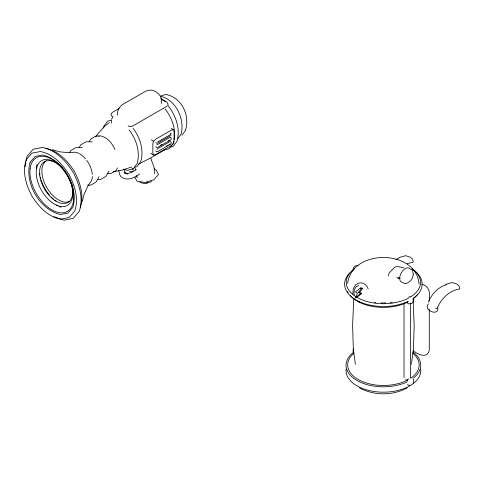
<?xml version="1.0" encoding="UTF-8"?>
<svg xmlns="http://www.w3.org/2000/svg" width="484" height="484" viewBox="0 0 484 484"><rect width="100%" height="100%" fill="white"/><g stroke="black" fill="none" stroke-linecap="round" stroke-linejoin="round"><path stroke-width="0.73" d="M352.836 293.855L353.266 288.821L355.565 284.87L359.116 283.055L360.338 282.946A9.868 7.472 85 0 1 368.203 288.887M353.719 298.658L352.618 325.351L353.32 349.133L355.202 362.946A28.187 16.274 0 0 0 355.31 364.361M411.678 362.22L413.457 349.133L414.165 325.351L413.064 298.658M388.543 275.947L389.015 273.145L395.065 266.938L397.842 266.557L403.88 267.876M103.473 127.891L103.721 126.421L107.648 121.151L111.562 120.056M173.526 142.508L173.762 141.128M173.998 139.749C176.237 128.871 171.693 117.461 165.117 108.87M25.071 166.798L25.876 162.582M26.142 161.178L27.086 156.259L33.202 149.217L42.368 147.438C56.114 150.167 65.885 160.966 73.138 172.274C79.303 184.21 83.768 198.077 79.261 211.345L73.138 218.387L63.979 220.166L53.845 216.644M80.144 207.89C84.343 195.536 80.187 182.631 74.445 171.517C67.693 160.99 58.594 150.941 45.798 148.4M154.499 173.726C155.697 168.293 152.012 163.32 150.863 158.195M82.322 201.556L83.956 194.598L87.58 186.491L91.409 180.768A17.854 10.309 60 0 0 92.353 176.539M173.435 129.712L171.439 130.099L155.491 139.301L153.501 141.225L152.835 143.905L152.835 153.113L153.501 155.031L155.491 154.65L171.439 145.442L173.435 143.524L174.095 140.838L174.095 131.63L173.435 129.712L171.154 128.399M352.957 269.558L353.604 267.495L355.075 265.897L358.081 265.492M353.604 348.819L352.957 350.882L353.604 352.806M413.179 383.213L413.826 381.144L413.179 379.226M111.641 119.191L113.087 116.469M167.712 105.312L168.142 104.205L166.968 102.172L161.208 98.845M428.237 302.107C431.764 294.314 437.875 287.169 446.29 284.689M69.557 152.75L70.743 150.603L76.097 147.511L82.244 147.632M79.225 147.535L80.713 144.849L86.061 141.758L92.208 141.879M89.195 141.782L90.677 139.089L96.026 136.004L99.099 136.065M99.032 176.714L96.062 182.099L90.714 185.184L87.64 185.124M108.997 170.961L106.026 176.339L100.678 179.431L97.605 179.37M117.479 167.9L115.997 170.586L110.642 173.677L107.569 173.617M95.723 136.875L98.839 132.701L104.877 126.118L109.487 122.555M173.411 143.197L169.4 148.576L164.07 150.07M177.785 138.66L181.155 134.135C184.882 119.306 176.297 100.218 160.839 96.34M182.008 135.187L185.251 130.837C190.527 116.093 181.857 97.151 165.722 94.495L160.869 95.856M358.408 292.372L361.385 288.597L362.607 288.488L359.636 292.269L358.408 292.372L360.483 293.57L361.705 293.461L359.636 292.269M428.394 303.946C422.738 309.917 438.577 316.869 437.899 307.897M407.425 379.886L408.399 378.827M398.054 278.754L399.1 277.665M360.483 293.57L355.068 298.029L357.555 293.189L355.48 291.991L360.344 287.998L361.572 287.889L362.607 288.488M356.835 297.478L361.705 293.461M136.246 169.491L131.648 172.461L126.875 173.702M139.749 173.931C134.516 177.882 126.723 181.645 120.897 176.575L119.984 175.123L118.683 170.489M395.767 259.612L399.076 258.026M119.3 108.386L112.131 112.53L110.951 114.563L112.131 116.596M166.968 106.238L131.751 126.572L129.403 126.572L128.121 125.828M157.742 141.909L171.033 134.237M171.033 135.466L157.742 143.137L156.822 143.216L155.757 142.605M156.822 144.982L170.108 137.311L171.173 137.922L171.033 139.682L157.742 147.354L156.822 147.438L155.757 146.821M160.621 145.242L161.886 144.516M168.214 140.862L169.479 140.13M156.822 149.199L170.108 141.528L171.173 142.145L171.033 143.899L157.742 151.577L156.822 151.655L155.757 151.044M166.314 146.174L167.579 145.448M168.843 144.716L170.108 143.984M165.31 149.465L150.361 158.099L138.418 164.221M358.771 285.439L356.067 286.824L354.312 289.837L353.986 293.673L354.385 294.883M407.31 387.878C392.609 395.809 374.174 395.809 359.473 387.878M435.473 308.81L437.209 308.09C441.233 298.598 449.34 290.545 459.8 288.912L459.092 285.935L456.872 284.072L454.44 283.249L452.219 282.541L445.679 284.356M131.727 166.956L122.47 170.066L113.171 171.82M151.692 181.524L145.182 183.642L139.713 182.474M98.688 136.192L100.079 135.798C107.158 137.093 112.227 143.228 114.926 149.556M171.058 147.027L173.054 146.47L177.065 141.086C180.599 128.623 175.777 115.325 167.912 105.53M135.593 167.028L136.899 166.659L140.82 161.39C144.014 149.992 140.197 137.583 133.124 128.405M399.173 257.5L405.707 255.691L410.359 257.216L412.58 259.079L413.288 262.056L406.977 263.78M132.531 171.415L131.11 171.796L129.494 171.36M408.889 296.97L410.214 296.704M146.555 182.928L147.862 182.777M409.724 385.204L408.187 385.21L407.679 384.32M126.754 173.901L127.879 173.944L124.908 172.516M405.568 379.771L407.31 380.188M396.844 277.501L400.105 278.481M52.375 149.683L59.211 151.746L68.05 152.66L74.917 152.2A17.854 10.309 60 0 1 79.055 153.501M123.91 169.297L127.371 170.416L133.245 168.771L137.166 163.501C140.445 151.837 136.343 139.223 129.047 129.912M153.9 168.91L156.157 169.993L158.504 174.603L153.833 179.776L144.879 182.474L136.887 181.119L134.879 177.162M160.706 98.663L165.607 101.797M170.108 133.088L171.173 133.705M421.721 284.132C430.191 286.697 429.931 293.316 429.284 300.933M151.22 139.906L153.501 141.225M150.651 153.386L153.501 155.031M360.344 287.998L361.385 288.597M413.088 350.61C417.607 354.433 427.281 359.134 429.284 350.283L429.284 309.155M124.618 172.715L125.223 173.683L123.946 169.067M407.425 302.548L408.187 303.885L411.709 303.48L413.179 301.883L413.826 299.82L413.179 297.902M136.682 175.547L137.184 177.64M134.879 167.216L135.472 169.993M132.767 168.341L133.07 170.471M419.096 284.114C416.149 248.891 351.656 248.588 347.681 283.412M410.601 303.044L410.601 378.288A35.707 20.612 0 0 0 412.822 353.193M404.019 303.044L404.019 377.538M161.523 103.467C162.878 96.661 157.294 90.762 150.736 90.042L146.023 91.01L121.726 105.04L118.538 108.634L117.57 112.234L117.57 115.041M111.374 120.697L111.374 123.003M359.981 302.294A9.868 7.472 85 0 1 358.741 301.732M412.065 269.056A38.762 22.379 0 0 1 413.276 298.362M408.314 301.254A38.762 22.379 0 0 1 358.481 301.26A38.762 22.379 0 0 1 349.823 272.922M351.814 271.137A38.762 22.379 0 0 1 353.508 269.86M412.247 268.795A37.135 21.441 0 0 1 410.323 297.049M409.077 297.775A37.135 21.441 0 0 1 358.245 298.065A37.135 21.441 0 0 1 354.536 268.795M417.486 294.429A37.135 21.441 0 0 1 413.439 298.537M407.885 302.052A37.135 21.441 0 0 1 350.21 295.567M348.135 292.675A37.135 21.441 0 0 1 347.518 291.489M392.324 302.234A34.509 19.923 0 0 1 390.134 302.524M385.639 302.869A34.509 19.923 0 0 1 384.139 302.905M383.389 302.911A34.509 19.923 0 0 1 381.144 302.869M375.911 302.439A34.509 19.923 0 0 1 374.459 302.234M420.663 369.213A37.353 21.562 0 0 1 383.389 392.179A37.353 21.562 0 0 1 346.12 369.213M413.021 352.116A37.353 21.562 0 0 1 413.021 378.373M407.407 381.761A37.353 21.562 0 0 1 357.567 380.823A37.353 21.562 0 0 1 353.756 352.116M408.036 379.777A35.707 20.612 0 0 1 360.241 380.557A35.707 20.612 0 0 1 353.961 353.193M411.581 362.946A28.187 16.274 0 0 1 411.473 364.361M67.772 176.194A25.84 14.919 60 0 1 58.909 206.057A25.84 14.919 60 0 1 36.899 167.222A25.84 14.919 60 0 1 67.421 175.577M72.733 190.291A23.492 13.564 60 0 1 56.943 201.683A23.492 13.564 60 0 1 39.555 172.939A23.492 13.564 60 0 1 56.162 162.896M57.33 163.616A23.492 13.564 60 0 1 61.976 167.464M71.723 184.343A23.492 13.564 60 0 1 72.098 185.856M72.394 187.362A23.492 13.564 60 0 1 72.606 188.851M61.105 207.225A28.187 16.274 60 0 1 58.987 206.493M57.566 205.845A28.187 16.274 60 0 1 56.162 205.095M36.342 168.196A28.187 16.274 60 0 1 37.044 164.53M56.047 201.09A25.84 14.919 60 0 1 54.855 200.219M53.67 199.263A25.84 14.919 60 0 1 51.377 197.133M49.453 195.04A25.84 14.919 60 0 1 41.14 180.09M40.729 178.693A25.84 14.919 60 0 1 40.341 177.168M39.906 174.887A25.84 14.919 60 0 1 39.706 173.393M79.751 153.882A17.854 10.309 60 0 1 85.468 158.764M86.763 160.386A17.854 10.309 60 0 1 92.329 174.464M69.654 201.38A23.492 13.564 60 0 1 46.742 187.514A23.492 13.564 60 0 1 46.192 160.742M26.203 159.714C22.004 172.068 26.16 184.973 31.902 196.087C38.653 206.614 47.753 216.663 60.548 219.204L69.073 217.546L74.772 210.988C78.971 198.64 74.814 185.729 69.073 174.621C62.321 164.094 53.222 154.039 40.426 151.504L31.902 153.156L26.203 159.714M30.141 162.201C24.121 182.855 39.464 209.433 60.367 214.545L67.869 213.087L72.884 207.315C78.904 186.667 63.555 160.089 42.659 154.977L35.157 156.435L30.141 162.201M413.288 274.331C412.955 278.863 409.506 283.237 404.818 283.721L402.494 282.378A7.986 4.61 -60 0 1 401.321 272.794A7.986 4.61 -60 0 1 410.208 269.013L412.531 270.356L413.288 274.331M30.105 168.716A31.006 17.902 60 0 0 60.234 212.803A31.006 17.902 60 0 0 65.189 172.189A31.006 17.902 60 0 0 30.105 168.716"/></g></svg>
